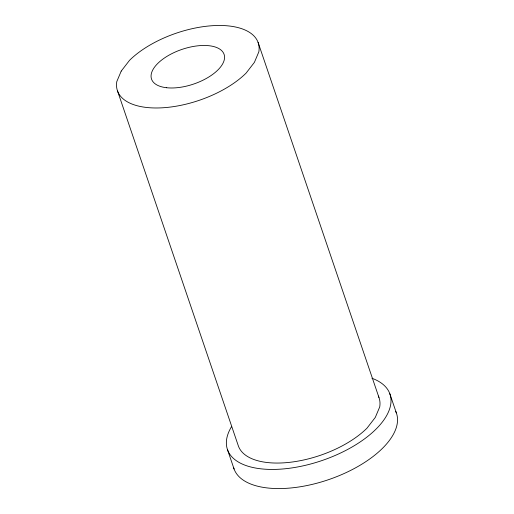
<?xml version="1.0" encoding="UTF-8"?>
<svg xmlns="http://www.w3.org/2000/svg" width="514" height="514" viewBox="0 0 514 514"><rect width="100%" height="100%" fill="white"/><g stroke="black" fill="none" stroke-linecap="round" stroke-linejoin="round"><path stroke-width="0.77" d="M389.824 393.73L396.333 412.858M258.079 42.411L378.953 397.489M117.552 91.036L238.425 446.113A74.357 35.479 -18.8 0 0 293.044 461.9A74.357 35.479 -18.8 0 0 366.983 428.181L375.284 417.432L379.711 406.947A74.357 35.479 -18.8 0 0 378.362 396.069M227.561 449.872L234.076 469.006M395.754 411.451A85.851 40.966 -18.8 0 1 329.256 479.421A85.851 40.966 -18.8 0 1 233.607 467.554M371.924 378.246A85.851 40.966 -18.8 0 1 322.741 460.287A85.851 40.966 -18.8 0 1 231.403 426.871M121.22 71.093L116.794 81.578A74.357 35.479 -18.8 0 0 163.221 107.747A74.357 35.479 -18.8 0 0 246.103 73.104L254.404 62.361L258.831 51.869A74.357 35.479 -18.8 0 0 212.404 25.7A74.357 35.479 -18.8 0 0 129.522 60.344L121.22 71.093M166.639 87.733A38.325 18.286 -18.8 0 0 224.419 59.065A38.325 18.286 -18.8 0 0 172.383 53.372A38.325 18.286 -18.8 0 0 166.639 87.733"/></g></svg>
